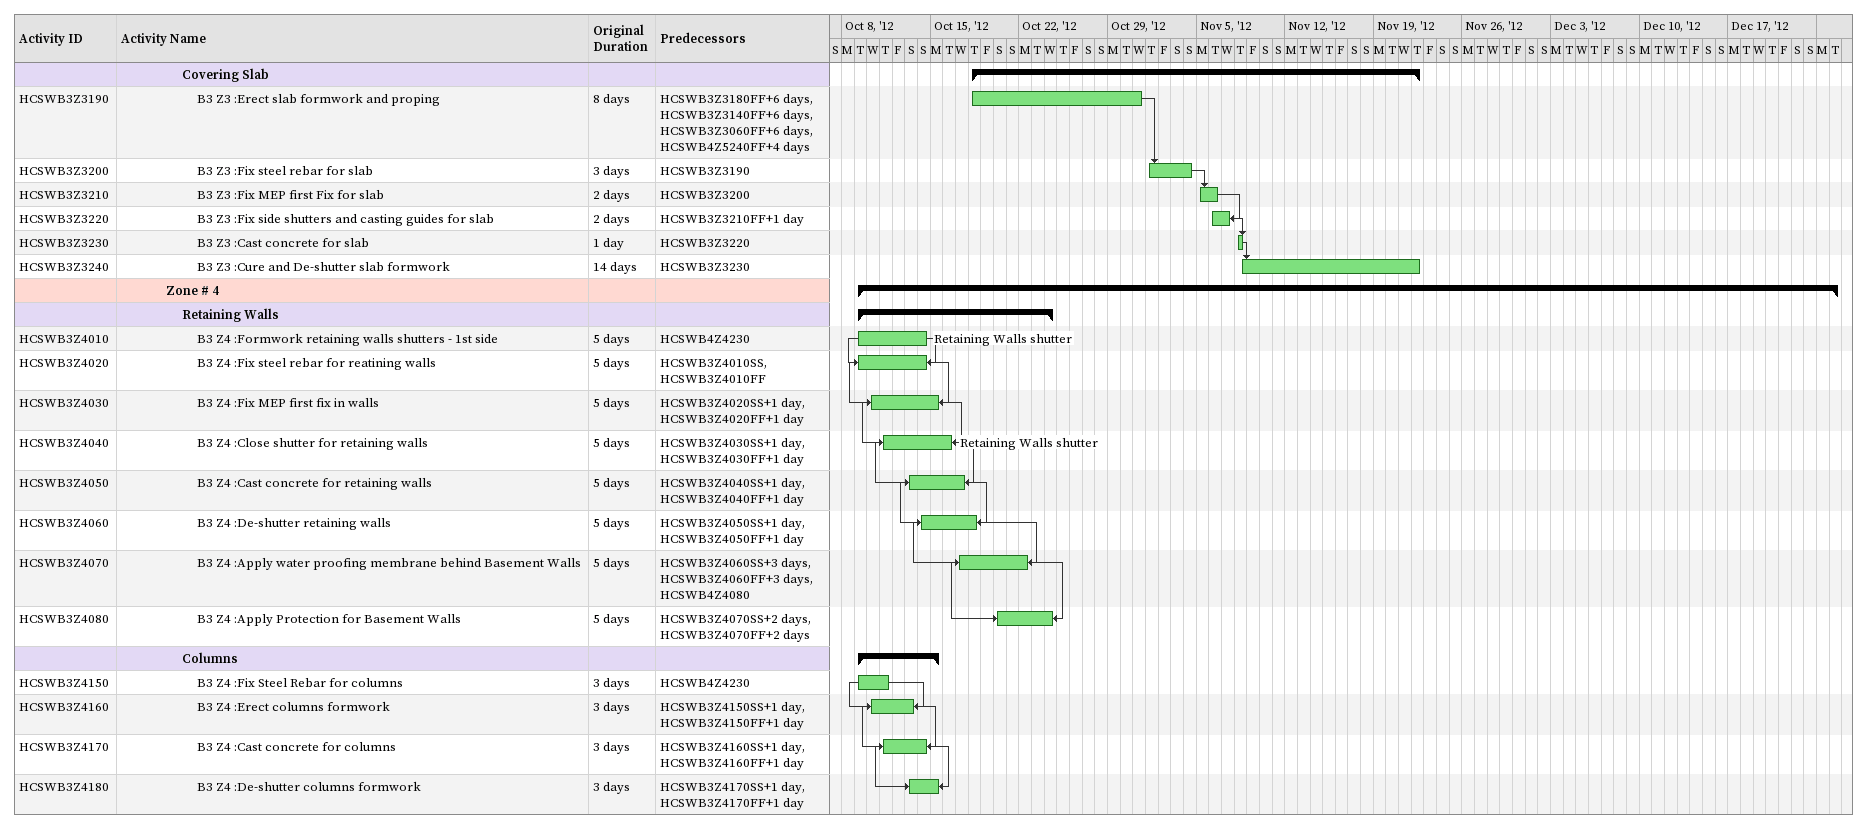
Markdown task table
| ID | Level | Task | Original duration | Start | Finish | Predecessors | Resources |
|---|---|---|---|---|---|---|---|
|  | 5 | **Covering Slab** |  | 2012-10-18 | 2012-11-22 |  |  |
| HCSWB3Z3190 | 6 | B3 Z3 :Erect slab formwork and proping | 8d | 2012-10-18 | 2012-10-31 | HCSWB3Z3180FF+6d, HCSWB3Z3140FF+6d, HCSWB3Z3060FF+6d, HCSWB4Z5240FF+4d |  |
| HCSWB3Z3200 | 6 | B3 Z3 :Fix steel rebar for slab | 3d | 2012-11-01 | 2012-11-04 | HCSWB3Z3190 |  |
| HCSWB3Z3210 | 6 | B3 Z3 :Fix MEP first Fix for slab | 2d | 2012-11-05 | 2012-11-06 | HCSWB3Z3200 |  |
| HCSWB3Z3220 | 6 | B3 Z3 :Fix side shutters and casting guides for slab | 2d | 2012-11-06 | 2012-11-07 | HCSWB3Z3210FF+1d |  |
| HCSWB3Z3230 | 6 | B3 Z3 :Cast concrete for slab | 1d | 2012-11-08 | 2012-11-08 | HCSWB3Z3220 |  |
| HCSWB3Z3240 | 6 | B3 Z3 :Cure and De-shutter slab formwork | 14d | 2012-11-08 | 2012-11-22 | HCSWB3Z3230 |  |
|  | 4 | **Zone # 4** |  | 2012-10-09 | 2012-12-25 |  |  |
|  | 5 | **Retaining Walls** |  | 2012-10-09 | 2012-10-24 |  |  |
| HCSWB3Z4010 | 6 | B3 Z4 :Formwork retaining walls shutters - 1st side | 5d | 2012-10-09 | 2012-10-14 | HCSWB4Z4230 | Retaining Walls shutter |
| HCSWB3Z4020 | 6 | B3 Z4 :Fix steel rebar for reatining walls | 5d | 2012-10-09 | 2012-10-14 | HCSWB3Z4010SS, HCSWB3Z4010FF |  |
| HCSWB3Z4030 | 6 | B3 Z4 :Fix MEP first fix in walls | 5d | 2012-10-10 | 2012-10-15 | HCSWB3Z4020SS+1d, HCSWB3Z4020FF+1d |  |
| HCSWB3Z4040 | 6 | B3 Z4 :Close shutter for retaining walls | 5d | 2012-10-11 | 2012-10-16 | HCSWB3Z4030SS+1d, HCSWB3Z4030FF+1d | Retaining Walls shutter |
| HCSWB3Z4050 | 6 | B3 Z4 :Cast concrete for retaining walls | 5d | 2012-10-13 | 2012-10-17 | HCSWB3Z4040SS+1d, HCSWB3Z4040FF+1d |  |
| HCSWB3Z4060 | 6 | B3 Z4 :De-shutter retaining walls | 5d | 2012-10-14 | 2012-10-18 | HCSWB3Z4050SS+1d, HCSWB3Z4050FF+1d |  |
| HCSWB3Z4070 | 6 | B3 Z4 :Apply water proofing membrane behind Basement Walls | 5d | 2012-10-17 | 2012-10-22 | HCSWB3Z4060SS+3d, HCSWB3Z4060FF+3d, HCSWB4Z4080 |  |
| HCSWB3Z4080 | 6 | B3 Z4 :Apply Protection for Basement Walls | 5d | 2012-10-20 | 2012-10-24 | HCSWB3Z4070SS+2d, HCSWB3Z4070FF+2d |  |
|  | 5 | **Columns** |  | 2012-10-09 | 2012-10-15 |  |  |
| HCSWB3Z4150 | 6 | B3 Z4 :Fix Steel Rebar for columns | 3d | 2012-10-09 | 2012-10-11 | HCSWB4Z4230 |  |
| HCSWB3Z4160 | 6 | B3 Z4 :Erect columns formwork | 3d | 2012-10-10 | 2012-10-13 | HCSWB3Z4150SS+1d, HCSWB3Z4150FF+1d |  |
| HCSWB3Z4170 | 6 | B3 Z4 :Cast concrete for columns | 3d | 2012-10-11 | 2012-10-14 | HCSWB3Z4160SS+1d, HCSWB3Z4160FF+1d |  |
| HCSWB3Z4180 | 6 | B3 Z4 :De-shutter columns formwork | 3d | 2012-10-13 | 2012-10-15 | HCSWB3Z4170SS+1d, HCSWB3Z4170FF+1d |  |
